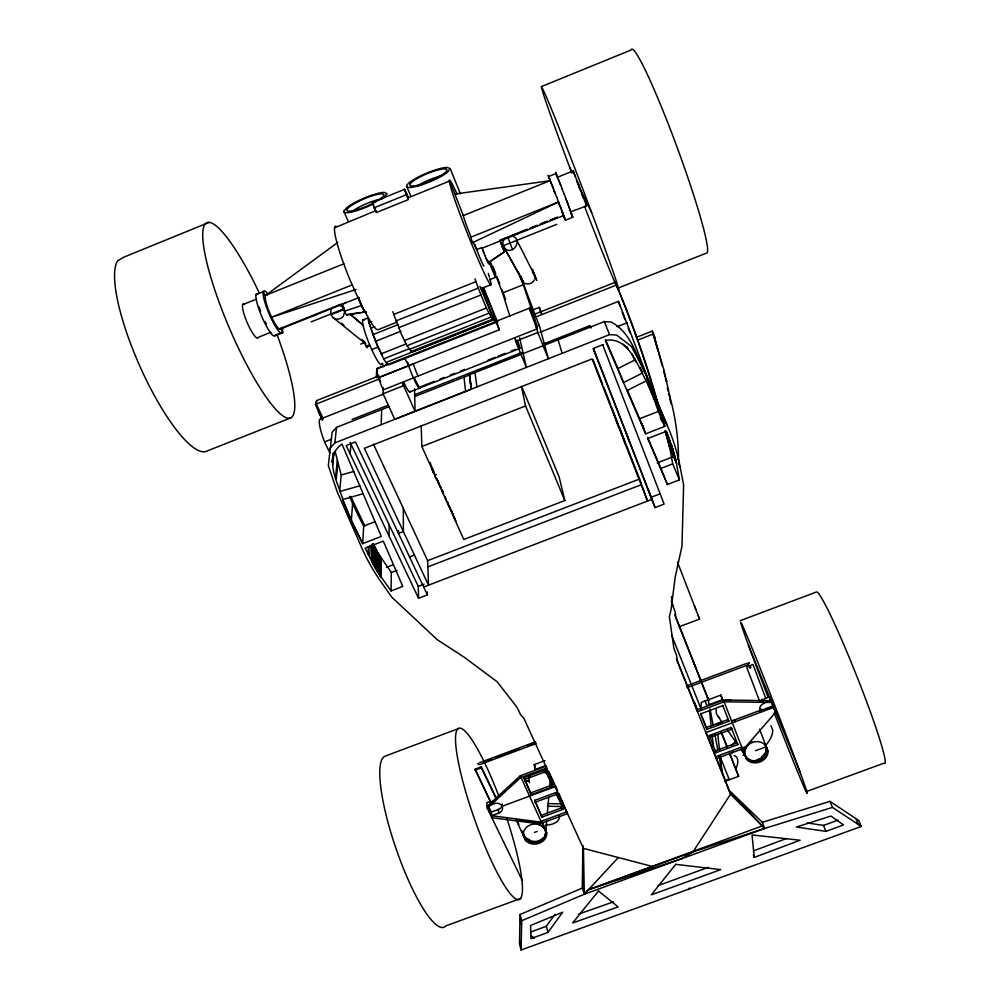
<?xml version="1.0" encoding="UTF-8"?>
<svg xmlns="http://www.w3.org/2000/svg" width="1000" height="1000" viewBox="0 0 1000 1000"><rect width="100%" height="100%" fill="white"/><g stroke="black" fill="none" stroke-linecap="round" stroke-linejoin="round"><path stroke-width="1.5" d="M398.488 530.638L398.475 533.4L403.363 531.512L403.312 508.363M582.725 846.038L582.5 888L584.312 894.237L521.675 920.738L521.087 950L861.275 826.45L858.825 820.55L829.975 801.35L762.375 822.3L729.3 790.487L764.675 828.425L832.45 807.4L861.275 826.45M373.812 565.188L365.138 548.162L383.312 541.125L402.788 586.425L391.075 590.925L391.337 572.5L377.088 551.775L377.113 570.875L379.075 574.038L379.625 555.925L373.1 544.55M441.4 487.312C440.112 488.537 438.438 482.113 437.85 480.487M388.988 535.887L389.188 524.775M582.975 845.788L582.5 888L520.037 914.488L519.5 943.9L521.087 950M372.113 544.412L371.637 561.163L372.45 562.7L373.162 544.8L372.638 563.05L380.9 576.812L381.4 558.65L380.538 557.312L380.012 575.45L391.075 590.925M380.462 576.213L380.538 557.312M443.013 491.712L441.838 489.425L443.475 493.775M378.512 573.15L378.963 554.862L378.312 553.8L377.762 571.925M521.788 354.137L469.55 374.738L471.375 389.175L334.862 442.887L330.35 447.837L328.325 465.562L337.3 492.125L360.238 544.3A232.138 214.15 -15.5 0 0 381.463 582.463L391.75 597.137L437.238 639.688L464.312 657.288L497.188 681.8L517.125 707.463L520.5 714.587L523.775 718.112L583.425 848.375L584.312 894.237L764.675 828.425L730.55 794.2L676.975 660.475L676.75 655.763L673.913 648.375L669.362 616.625L671.025 609.862L675.2 577.087L681.975 546.263L683.625 484.85L680.175 467.238A230.888 211.225 -4.2 0 0 667.138 425.163L644.788 371.775L631.425 346.438L616.6 335.062L609.575 334.613L394.738 419.325L383.088 393.775L383.288 387.713M378.15 572.55L378.7 554.438M381.175 424.663L381.7 409.55M375.85 549.675L377.025 551.663L377.062 570.788M376.613 570.05L377.225 552.013M376.863 570.45L377.438 552.362M374.775 566.912L375.35 548.787L373.488 545.413M375.275 567.775L375.25 548.612M375.85 568.763L375.763 549.5M373.562 564.75L374.25 546.8M373.988 565.5L374.487 547.238L372.912 544.338M374.137 565.763L374.8 547.8M375.15 548.425L375.05 567.388L375.35 548.787M372.788 563.325L373.338 545.138M373 563.75L373.7 545.8M373.325 564.312L373.938 546.237M373.387 564.412L374.075 546.487M372.038 561.925L372.625 543.787M372.262 562.35L372.812 544.15M534.738 278.275L534.425 274.938L517.638 241.812M369.637 557.312L370.15 545.438M477.25 249.537L476.737 249.587A18.863 0.963 68.4 0 1 472.85 241.375M368.038 554.038L368.387 546.65M376.312 377.725L376.575 371.9M377.088 372.612L377.262 368.688M483.4 287.362L491.788 308.837L495.737 322.45L388.8 364.85L385.925 362.488L383.65 358.875L378.212 347.013A24.162 3.113 67.9 0 1 373.837 336.438M344.9 311.112L343.237 316.375A7.45 7.225 -53.6 0 1 336.5 319.062C331.188 318.525 328.8 311.537 332.3 307.663M349.562 496.413A464.212 425.213 -37.1 0 0 363.663 526.1L362.713 543.65L381.312 536.425L341.987 444.087C322.325 457.8 338.775 483.7 343.325 501.325A476.262 434.575 -36.5 0 0 362.713 543.65L351.375 520.5L342.638 499.525L363.125 493.725M343.862 263.8L265.163 295.5L265.487 300.262A18.637 3.388 67 0 0 271.613 317.188A18.637 3.388 67 0 0 279.1 328.8L280.188 329.137L358.975 297.562M330.15 449.55L332.137 432.2L336.538 427.35L389.625 406.425M351.375 520.5L352.6 503.4M700.8 709.938L701.35 702.337L720.812 695.088L722.987 700.65M350.15 453.875L350.975 443.787M545.737 831.862L546.65 821.225M547.312 813.625L548.75 796.9M549.663 786.263L550.062 781.7M335.15 451.388L341.188 475L339.65 491.525L359.775 485.838M336.287 479.288L337.912 463M335.637 476.55L337.275 460.325M334.862 442.887L336.538 427.35M332.638 465.25L334.05 452.163M333.113 453.175L332.225 462.287L333.162 453.587M379.025 375.863L316.712 400.55L316.212 403.925L323.338 418.875M322.312 420.05A1508.938 1150.188 -57.9 0 1 315.413 404.412L316.712 400.55M749.388 663.6C749.775 661.15 746.737 664.025 748.413 664.712M388.35 364.075L376.938 368.6L376.925 371.637M376.763 369.75L377 368.738L495.087 321.925L495.737 322.45M529.763 775.987L529 778.162A10.875 8.863 5.9 0 0 529.612 782.712M450.175 168.588L447.55 172.162A23.55 4.625 -22.7 0 1 414.85 186.775A23.55 4.625 -22.7 0 1 413.9 179.5A23.55 4.625 -22.7 0 1 446.938 167.413L450.175 168.588L460.462 193.888M404.538 189.363L408.363 199.587L376.138 212.638L372.35 202.413L404.538 189.363L408.325 197.575M348.062 220.963L343.75 211.213L347.025 207.425A23.475 4.588 -23.2 0 1 384.275 192.387L387.062 193.738L384.025 197.463A23.475 4.588 -23.2 0 1 381.8 199.088M479.525 764.663L477.9 763.312L478.5 764.562M504.412 238.713L502.825 242.138L503.162 245.8L523.925 282.587M534.225 279.925L533.3 281.4A6.85 6.688 -38.8 0 1 527.05 283.875L525.4 283.438M334.562 227.787L375.913 210.625M280.188 329.137L280.788 328.3L282.838 332.762L275.725 335.6L275.438 335.012A22.988 4.275 66.9 0 1 262.7 318.637A22.988 4.275 66.9 0 1 256.913 293.688M530.75 931.963L546.312 926.287L554.95 914.35M547.975 932.412L562.725 912.188L530.588 925.462L530.95 938.612L547.975 932.412L546.312 926.287M587.238 890.65L584.312 894.237L618.3 857.525M742.438 748.863L741.762 747.025L715.638 756.688L716.263 758.538L744.55 748.088L775.612 712.362L769.475 696.7L759.575 701.137L746.587 666.888L753 664.488L765.675 698.112M749.513 743.3L747.4 745.35L744.938 750.387A11.55 9.6 -34.4 0 0 748.425 759.325C755.138 763.413 764.463 758.438 766.05 751.062A11.55 9.6 -34.3 0 0 764.463 743.787M521.987 879.95L487.275 808.238L520.55 777.688L546.625 767.987L546.325 766.1L520.312 775.788L487.113 806.287L494.162 803.675A6.162 5.162 -7.1 0 1 502.15 806.275L555.638 786.438L555.938 788.35M731.812 745.113L735.25 742M729.875 754.725L733.162 751.762M337.812 242.413L265.387 295.525L263.275 291.7L256.087 294.6M488.475 262.75L504.425 251.825L500.012 240.575M345.737 302.238L342.113 304.637L342.675 306.837A6.212 0.875 67.5 0 0 345.363 313.2A6.212 0.875 67.5 0 0 347.088 314.988L366 311.925L363.113 311.575M492.075 259.913L504.425 251.825L499.888 240.562L500.312 241.15M315.413 404.412L380.037 378.663M504.05 247.425C512.225 257.725 524.562 238.287 511.262 235.963M640.2 367.425L642.613 372.95L623.513 382.612L617.975 368.575L635.25 359.812M626.962 390.6L646.425 380.763L655.763 401.9L664.812 426.375L645.65 433.812L605.25 340.363C629.525 336.475 637.3 366.325 647.275 382.537A462.55 410.262 10 0 1 664.812 426.375M696.9 709.9L723.4 700.037L771.15 700.675C766.787 701.988 757.775 704.25 760 710.775A6.262 5.288 -19.5 0 0 760.688 711.988M561.075 208.575L558.488 202L472.025 242.887L471.062 237.1A18.863 0.963 68.4 0 1 463.387 215.075M541.125 86.7L631.125 50A108.612 8.688 69.8 0 1 676.237 144.963A108.612 8.688 69.8 0 1 706.462 253.113L617.975 288.125M209 222.438L123.737 257.2L117.613 260.863A105.775 26.688 66.1 0 0 143.65 374.487A105.775 26.688 66.1 0 0 207.35 450.887L291.25 417.675M554.837 174.013L548.663 176.5L550.288 180.763M563.375 215.125L565.413 220.2L572.775 217.262L570.625 211.788L586.625 205.975L573.25 170.888L557.438 177.262L559.375 181.9M549.888 180.725L463.312 215.588L449.75 180.963L408.038 197.85L404.412 189.3M242.625 304.688L256.562 299.075M471.062 237.1L558.488 202M352.337 284.837L271.625 317.238L356.037 289.488M476.737 249.587L481.825 247.55L482.3 248.113L563.575 215.55L561.575 210.113M500.15 240.212L507.3 237.35M510.163 236.2L517.312 233.337M520.175 232.188L527.325 229.325L500.175 240.275M530.188 228.188L537.337 225.312L530.2 228.212M270.837 332.287L258.4 337.275A18.575 3.65 66.8 0 1 246.9 321.912A18.575 3.65 66.8 0 1 244.525 304.325M280.963 328.225L340.85 304.237M275.438 335.012L282.55 332.163M311.175 321.875L344.3 308.612M331.037 314.713L344.513 309.312L342.088 304.012M502.163 246.2L556.712 224.363M362.987 319.875L368.1 317.838M378.175 347.95L368.913 322.85L371.75 321.725M481.688 287.925A27.938 1.638 68.4 0 1 491.938 315.9L492.675 319.975L411.95 352L406.987 345.725L401.512 334.462L393.738 314.438L475.95 281.637L474.988 278.85M489.65 279.688L495.363 277.413L488.638 260.95M370.55 328.375L374.812 326.675M396.012 320.9L478.312 288.087L475.95 281.637M396.938 322.163L378.162 329.65A55.95 7.05 67.6 0 1 372.062 324.162L361.65 305.825L349.75 279.4A55.95 7.05 67.6 0 1 335.9 226.15M480.763 288.762L490.875 284.725M372.75 334.7L398.312 324.513M398.663 327.738L480.975 294.95L478.312 288.087M360.712 344.1L365.188 342.312M521.7 280L520.962 276.95M375.35 341.388L400.913 331.213M366.175 346.25L368.913 345.163M509.938 316.5L502.587 292.975L523.3 284.725L518.212 271.663M371.737 349.588L378.212 347.013M404.363 340.6L486.388 308L492.675 319.975M381 353.913L406.488 343.787M406.987 345.725L488.75 313.25M383.65 358.875L409.05 348.8M409.225 349.475L490.675 317.15M410.913 351.6L492.013 319.438M385.925 362.488L493.8 319.7L495.087 321.925M496.825 321.062L529.338 308.175L537.438 327.1L523.3 284.725M532.1 310.25L539.3 307.4L541.613 313.175M534.075 314.45L615.225 282.312L616.5 285.038A1288.713 978.062 24 0 1 658.238 404.25M380.6 381.613L378.45 377.638L499.363 329.75A16.975 0.963 68.6 0 1 497.225 321.388L497.713 322.225L483.5 288.163M378.5 377.713L413.325 363.925A16.9 1.925 68.2 0 0 418.05 376.1M535.262 317.2L616.5 285.038M519.6 337.812L526.35 367.362L515.638 341.262L537.8 332.5L534.237 319.15M383.088 393.775L403.575 385.688L403.562 381.825A16.887 2.087 68.1 0 0 410.1 391.062M320.562 418.975L383.038 394.3M539.938 332.312L618.5 301.363L660 410.125M434.288 381.362L419.787 387.088A16.9 1.975 68.1 0 1 415.05 381.388A16.9 1.975 68.1 0 1 407.587 362.2M440.087 379.062L444.438 377.35M450.238 375.062L454.6 373.338M460.4 371.05L464.75 369.338M487.962 360.175L495.213 357.312M498.113 356.163L505.363 353.3M511.163 351.012L515.525 349.3M419.6 388L519.963 348.4M409.9 391.987L420.45 387.825M352.062 419.438L388.338 405.138M414.462 394.837L521.838 352.488M543.612 343.9L590.05 325.588L590.988 328.113M523.2 353.575L604.312 321.6L611.163 322.05C630.562 332.137 636.2 354.675 645.163 372.962M415.062 396.4L469.625 374.888M329.925 453.088L324.55 441.887L331.538 439.137M617.05 326.712L627.137 322.738M603.05 344.575L593.188 348.462L655.025 507.575L664.1 504.1L602.663 344.738M636.35 337.362L652.288 331.1L664 370.037L670 397.175A276.825 255.863 0.9 0 1 678.475 459.575M637.688 340.112L653.637 333.85L662.225 365.737M521.688 386.4L559.113 476.812L564.812 500.538L463.8 539.5L421.85 446.538L525.538 405.95L521.413 386.463M431.5 467.125L432.575 470.875L433.587 470.487M436.662 478.375C439.225 483.225 432.6 474.438 435.962 474.412M434.963 474.975L435.962 474.588M626.838 389.087L639.637 418.713L658.325 411.45L664.225 425.025M363.663 526.1L374.837 521.763M409.538 556.925L414.387 555.05M386.413 567.388L393.45 564.663M657.275 462.863L672.75 456.9M391.337 572.5L397.05 570.3M647.675 437.438L660.938 468.413L672.688 463.875L669.513 446.388L665.337 431.463M642.1 485.975L647.55 501.05L592.087 358.913L364.375 448.312L428.512 585.175L427.65 560.675L639.575 479L618.938 426.075L625.763 445.2M427.863 566.9L641.6 484.6L639.575 479M665.688 432.562L672.837 449.525L666.413 431.3L647.7 438.55L667.387 484.5L679.438 479.875L676.213 462.025L672.087 447.175M427.3 591.938L427.388 594.888L418.55 598.288L418.288 586.425L424.1 584.188M655.025 507.575L651.213 497.238L660.15 493.812M423.688 587.025L651.85 499.4L648.075 489.162M679.15 626.763L699.538 619.075L698.062 615.125M740.1 620.712L816.475 591.987A92.312 6.312 68.3 0 1 858.45 680.35A92.312 6.312 68.3 0 1 883.888 763.213L806.312 791.6M458.762 728.475L385.037 756.188A90.438 19.75 71.1 0 0 397.713 853.438A90.438 19.75 71.1 0 0 445.875 925.875L520.737 898.475M762.2 825.95L588.438 889.775L681.925 858.612L692.95 851.938L764.675 828.425L762.375 822.3M753.487 850.875L786.363 838.55M754.25 857.412L800.113 840.238L752.05 834.95L754.25 857.412L753.375 855.013M479.663 762.663L535.675 741.725M686.388 685.913L746.975 663.263M484.288 761.925L491.475 759.237M495.775 757.625L518.763 749.038M527.375 745.812L534.55 743.138M480.3 764.4L536.312 743.475M687.05 687.663L747.663 665.013M493.913 801L490.575 802.237L475.05 769.212L481.287 766.875L496.325 798.238M475.125 770.15L481.375 767.812L481.287 766.875M544.888 765.825L534.975 769.525L534.288 764.613L544.95 760.612M722.95 700.875L722.487 699.7L706.775 705.55L705.163 700.913M771.888 702.438L724.05 701.812L697.487 711.688L694.112 701.5L697.513 709.987M524 777.738L545.6 769.7L552.537 784.812L552.837 786.725L531.287 794.725L524 777.738L531.287 794.725M722.775 705.638L700.725 713.838L706.938 729.388L728.888 721.25L728.238 719.45L706.338 727.588L706.938 729.388M524.237 779.638L545.887 771.587L545.6 769.7M475.05 769.212L490.487 801.275L486.8 802.638L487.275 808.238M531.025 792.8L552.537 784.812M549.362 786.375L552.175 785.325M716.6 724.3L720.662 722.788M760 710.775L773.125 705.913M767.425 708.713L773.188 706.575L775.612 712.362M558.85 793.45L567.513 813.625L539.738 823.875L491.85 817.688L491.337 812.05L498.35 809.45A6.138 5.15 -7 0 0 502.175 803.925M705.863 732.588L773.75 707.412L771.338 701.65M502.15 806.275A6.162 5.162 -7.1 0 1 498.713 813.112L491.675 815.725L539.475 821.912L567.188 811.675M709.325 735.512L731.175 727.412L737.862 744.6L716.062 752.663L709.325 735.512L709.938 737.337L731.838 729.225L731.175 727.412M534.75 800.387L556.2 792.425L563.038 807.325L563.35 809.262L541.95 817.175L534.75 800.387L541.95 817.175M535.013 802.312L556.512 794.35L556.2 792.425M541.675 815.225L563.038 807.325M534.475 832.438L537.1 831.475M743.075 755.312L744.762 754.7A11.475 9.588 -18.2 0 1 744.225 752.25M755.512 750.725L766.287 746.75M724.963 781.363L738.625 776.325L729.587 752.962M658.025 885.638L708.512 867.262M807.325 822.975L823.538 825.4L838.138 820.088M825.925 831.363L843.475 824.975L830.975 816.038L796.425 827.038L825.925 831.363L823.538 825.4M588.438 889.775L692.95 851.938L730.55 794.2L719.7 765.413M578.25 914.262L613.362 901.862M344.387 311.238L361.637 305.475A10.488 1.363 67.7 0 0 362.738 307.787M341.188 475L353.8 471.425M360.163 312.562L347.062 314.5M363.062 312.038L365.975 311.5M455.1 194.013L549.975 180.712M725.588 699.987L730.812 700.2M547.712 803.562L561.65 803.888M547.463 806.2L562.925 806.55M515.75 819.887L539.612 822.975L541.688 822.212L546.725 832.875A11.762 9.762 -8.6 0 1 539.263 843.25A11.762 9.762 -8.6 0 1 525.688 840.638L515.625 818.825M583.425 848.375L653.025 866.637M377 368.738L377.725 368.925M376.938 368.6L377.663 368.8M339.038 304.975L343.65 307.712M368.55 345.838L370.175 346.287M536.163 823.538L541.487 825.662A11.413 9.125 6 0 1 545.525 834.287C543.575 841.862 533.25 843.288 527.5 839.188A11.413 9.125 6 0 1 523.362 832.95M321.475 416.788L321.875 419.4M358.675 297.425L358.837 299.175A12.237 1.587 67.7 0 0 363.725 310.038A12.237 1.587 67.7 0 0 366.4 312.5M543.837 772.038L546.225 773.337A10.875 8.863 5.9 0 1 549.475 777.15M530.775 935.562L534.438 938.125M626.087 346.763L622.175 343.587M333.137 317.638L365.9 344.012M341.613 323.263L343.963 325.163M361.587 339.412L363.938 341.312M350.625 314.625L363.363 325.45M350.575 314.488L363.338 325.375M375.875 211.163L374.038 207.812L406.312 194.75L408.05 198.137L406.287 192.763M532.438 272.262L534.425 274.938M322.337 418.85L321.85 418.275L322.088 419.625M455.312 519.462L454.837 518.713M770.9 725.625L772.75 730.15L772.4 733.375A16.663 8.625 -50.5 0 1 766.688 744.163M717.837 716.112L722.237 722.487M727.525 730.125L736.338 742.862M740.738 749.225L745.15 755.6A11.487 9.6 -18.2 0 0 759.35 760.638A11.487 9.6 -18.2 0 0 766.675 747.738L765.763 745.413A11.463 9.588 -18.2 0 0 764.5 743.238M446.438 500.238L444.875 496.512M450.5 508.787L450.037 507.962M448.787 505.637L451.463 511.012L451.312 509.775M380.012 575.45L380.9 576.812M378.963 554.862L379.625 555.925M322.15 417.7L322.775 418.7M376.4 569.7L375.213 567.663M377.025 551.663L376.388 550.588M586.625 205.975L585.612 203.863M456.138 521.525L453.775 516.663M371.625 561.138L379.075 574.038M689.262 888.05L689.675 888.775M678.75 460.988L677.95 458M503.162 245.8L521.263 278.663M521.95 279.9L522.75 281.375M487.713 261.788L488.875 263.975L488.562 262.375M435.425 475.763L434.963 474.8M404.65 357.962L408.7 365.763M432.575 470.875L433.488 472.75M343.75 211.213L344.288 212.288L346.275 212.7A23.475 4.588 -23.2 0 0 373.312 203.938M445.575 498.025L444.938 496.45M653.438 335.037L654.8 337.812L654.463 336.525M493.8 319.7L479.875 286.225M373.263 203.775L373.713 204.7M569.65 167.262L572.238 172.587M579.95 188.463L591.6 212.438M491.337 812.05L489.075 807.35L489.575 812.962M434.425 473.05L433.75 471.5M481.375 767.812L496.413 799.2M350.75 496.5L364.85 525.913M373.587 544.125L380.975 559.525M521.888 830.975L525.688 840.638M521.888 831.075L525.413 838.35M318.387 411.275L322.35 419.575M666.862 381.15L665.45 378.188L666 381.012M418.55 598.288L346.2 445.55L355.438 441.925L427.388 594.888M439.462 484.325L438.725 482.663M454.575 518.225L453.875 516.575M350.15 442.35L418.288 586.425M487.975 262.512L484.95 255.588M542.525 822.425L546.725 832.875M670 397.175L668.575 394.137M373.425 444.125L427.65 560.675M534.275 764.587L535.325 766.862M549.987 180.188L551.888 184.9M548.812 771.525L557.562 790.638M545.887 771.587L552.837 786.725M556.512 794.35L563.35 809.262M494.613 319.175L499.363 329.75M402.388 383.062L415.062 411.312L414.55 388.8M667.138 425.163L660.588 410.275A225.25 207.037 -4 0 1 664.262 419.237M649.45 387.475L655.763 401.9M486.1 258.35L487.137 260.712M660.487 417.638L662.275 421.737M634.113 357.738L635.875 361.812M666.312 432.025L668.7 437.525M665.8 431.3L669.987 440.975M665.263 430.825L671.688 445.95M631.962 353.975L634.3 359.387M665.175 430.962L672.188 447.488M666.225 434.237L674.325 454.6M666.912 436.525L673.688 452.388M678.325 462.938L680.175 467.238M605.65 340.062L617.975 368.575M667.3 437.85L674.525 455.35M667.75 439.45L675.6 459.513L668.913 443.925L665.2 431.238M667.675 439.188L674.987 457.088M668.312 441.55L675.35 458.475M471.375 389.175L469.55 374.738M471.087 389.1L469.412 374.963M361.637 305.475L358.75 298.038M626.862 346.512L628.013 349.175M669.262 445.55L676.338 462.762L669.262 445.55L669.638 447.1M669.513 446.388L676.213 462.025M644.05 429L641.65 423.363L643.85 428.888M476.875 386.825L474.988 372.587M486.388 308L480.975 294.95M672.688 463.875L679.438 479.875M520.262 275.975L521.538 279.075M448.575 505.213L447.45 501.85M406.587 186.175L410.7 195.95M525.538 405.95L564.812 500.538M855.863 818.587L858.312 824.5M572.45 216.6L570.662 212.2M645.75 374.325L660 408.825M762.25 699.388L763.888 703.375M447.875 503.088L448.212 503.65L448.175 502.887M829.975 801.35L832.45 807.4M748.325 644.963L770.938 700.6M773.012 705.638L800 771.975M604.312 321.6L609.575 334.613M674.712 614.288L708.9 700.688M708.863 704.775L708.312 699.737L675.612 617.125L675.4 612.638L671.275 601.375M539.2 325.163L548.35 358.7L537.8 332.5M660.938 468.413L667.387 484.5M700.688 713.462L706.338 727.588M676.45 658.55L696.338 708.188M705.837 732.212L722.125 772.575L720.225 755.975M485.112 255.85L482.6 249.613M639.637 418.713L645.65 433.812M671.575 635.013L701.587 710.2M720.325 757.15L729.338 779.75M721.7 733.037L726.775 745.837M721.1 732.05L727.325 747.763M729.587 753.475L738.625 776.325M521.487 278.238L522.587 281.038M767.237 749.287L768.075 751.4A11.988 10.012 -18.2 0 1 759.875 762.013A11.988 10.012 -18.2 0 1 746.55 759.338L723.95 701.438M560.775 185.45L555.575 172.375L556.788 175.9M581.487 193.562L583.112 197.688M722.688 705.275L728.888 721.25M492.938 266.425L495.75 273.612M496.875 276.488L499.688 283.663M490.188 261.288L502.587 292.975M559.825 182.85L562.413 189.662M553.288 188.487L548.188 175.35L549.45 178.85M562.038 211.725L562.925 213.975M677.45 562.075L699.538 619.075M651.213 497.238L593.5 348.713L596.562 357.137M593.025 359.625L602.65 384.325M603.787 387.225L610.588 404.663M612.812 410.387L618.375 424.637M552.35 185.863L554.938 192.75M558.625 202.938L559.7 205.712M484.087 253.287L481.825 247.55M561.925 188.263L564.163 194.225M554.438 191.275L556.712 197.362M556.7 197.138L558.962 203.05M561.8 210.863L565.125 219.537M759.575 729.188L768.075 751.4M564.188 194.137L568.538 205.588M553.688 190.05L554.725 192.763M752.038 741.75L752.312 742.45A11.487 9.6 -18.2 0 1 766.562 747.45M758.538 758.512L759.338 760.65M508 237.775L512.537 249.675M556.075 173.512L557.65 177.662M560.15 206.35L565.413 220.2M578.488 185.712L579.775 189.1M565.925 198.837L572.775 217.262M521.35 278.363L539.637 326.775M522.337 281.137L523.825 285.425L520.112 276.363M769.475 696.7L773.188 706.575M622.25 312.325L624.963 319.562M628.237 328.237L629.862 332.575M643.475 368.738L645.113 373.088M647.288 378.875L650.013 386.1M694.375 605.638L695.837 609.55M501.887 289.387L505.613 299.35M576.487 180.325L578.062 184.587M734.438 719.95L735.113 721.737M744.125 746.95L744.55 748.088M568.95 206.875L570.875 212.288M744.262 753.35L745.125 755.688M745.763 757.212L746.55 759.338M660.35 417.5L661.237 419.938M626.275 433.062L629.775 442.587M732.25 722.8L731.587 721L759.887 710.5A6.262 5.288 -19.5 0 0 760.575 711.712M723.4 700.037L724.05 701.812M720.812 695.088L722.487 699.7M737.862 744.6L737.188 742.775L715.45 750.812L716.062 752.663M523.088 282.362L524.075 285.325L520.363 276.262M322.638 419.1L322.1 417.55M449.025 505.288L449.6 506.875M611.15 406.112L618.325 426.15M375.1 208.012L375.475 209.062M575.125 176.6L573.25 170.888M481.962 247.625L482.212 248.337M620.025 306.3L618.387 301.325M706.712 695.15L708.312 699.737M453.4 515.638L452.65 513.413M693.4 661.525L695.5 667.375M671.725 446.075L671.963 446.8M432.887 469.012L433.3 470.3M438.038 480.688L438.363 481.688M666.65 435.65L667.65 439.113M665.713 432.575L666.188 434.137M392.875 311.625L393.738 314.438M578.375 183.25L580.725 191.012M558.088 339.825L562.15 353.275M377.425 374.15L378.562 377.863M652.288 331.1L657.837 350.037M671.4 445.1L675.6 459.513M453.45 515.312L453.013 513.5M539.3 307.4L540.938 313.175M520.037 914.488L521.675 920.738M519.963 918.45L521.6 924.675M519.562 940.888L521.15 947M663.675 371.275L665.1 376.8M668.487 442.238L668.913 443.925M430.175 462.45L433.762 473.575M675.962 461.163L676.338 462.762M501.8 244.688L502.525 247.725M367.95 318.525L368.913 322.85M376.812 371.362L377.55 374.425M515.638 341.262L514.85 337.675A16.988 0.838 68.6 0 0 519.775 348.338A16.988 0.838 68.6 0 0 517.712 340.85M452.188 511.538L452.375 512.388M667.387 388.1L667.938 390.925M382.688 363.812L383.275 366.863M710.037 708.85L713.2 725.537M714.925 734.638L717.8 749.812M718.95 755.888L722.125 772.575M529.338 308.175L536.862 328.975L383.225 389.862A16.863 2.312 68 0 1 378.512 377.762M671.438 596.538L672.725 605.6M544.8 827.2L545.15 829.613A11.325 9.4 -8.6 0 0 530.538 824.862A11.325 9.4 -8.6 0 0 524.087 837.387L523.8 834.975A11.3 9.387 -8.6 0 0 529.75 839.887M541.812 823.112L520.312 775.788L520.55 777.688M539.475 821.912L539.738 823.875M524.075 837.237A11.325 9.4 -8.6 0 0 538.65 841.938L538.525 841.025A11.312 9.4 -8.6 0 0 543.237 837.95M717.638 733.35L719.525 749.95M463.975 377.113L465.588 391.45M709.525 710.925L711.2 726.287M712.212 735.512L713.375 746.275M498.35 809.45L498.713 813.112M490.487 801.275L490.575 802.237M421.188 425.7L421.85 446.538M483.837 265.562A12.312 0.625 68.4 0 1 482.05 262.725A12.312 0.625 68.4 0 1 477.512 251.65L476.475 248.863A12.312 0.625 68.4 0 1 475.062 244.638M762.812 709.675A6.238 5.275 -19.5 0 1 759.987 708.662M523.812 835.113A11.3 9.387 -8.6 0 1 523.112 832.75M571.812 172.987A108.075 2.275 69.2 0 1 548.2 101.25A108.075 2.275 69.2 0 1 612.638 270.287A108.075 2.275 69.2 0 1 584.538 206.363M765.837 745.625A11.463 9.588 -18.2 0 1 766.112 750.638M765.113 753.112A11.463 9.588 -18.2 0 1 761.188 757.188M745.612 755.738A11.463 9.588 -18.2 0 1 744.338 753.562M758.962 759.65A11.475 9.588 -18.2 0 1 756.075 760.375M750.362 759.837A11.475 9.588 -18.2 0 1 747.938 758.625M744.45 749.688A11.475 9.588 -18.2 0 1 745.438 747.2M545.6 833.388A11.312 9.4 -8.6 0 1 544.763 835.775M543.587 826.462A11.312 9.4 -8.6 0 1 545.688 830.925M282.312 327.5A23 4.175 67 0 1 276.525 328.125A23 4.175 67 0 1 264.25 300.025A23 4.175 67 0 1 267.375 293.312M664.688 420.363A225.25 207.037 -4 0 1 665.913 423.775M420.625 386.912A16.9 1.963 68.1 0 1 414.225 377.612M489.9 278.85A56.288 2.888 68.4 0 1 479.113 261.688A56.288 2.888 68.4 0 1 452.4 192.662A56.288 2.888 68.4 0 1 457.075 194.037M488.25 273.4A56.288 2.888 68.4 0 1 489.425 277.213M382.512 355.725A24.162 3.113 67.9 0 1 378.837 348.4M373.413 335.275A24.162 3.113 67.9 0 1 371.9 331M371.463 329.663A24.162 3.113 67.9 0 1 370 324.762M381.688 363.363A24.162 3.225 67.8 0 1 369.212 343.713A24.162 3.225 67.8 0 1 364.075 320.35M617.45 287.638A1280.225 973.375 24.1 0 1 638.15 341.962M638.612 343.288A1280.225 973.375 24.1 0 1 642.212 353.825M642.712 355.3A1280.225 973.375 24.1 0 1 646.112 365.65L649.837 377.438A1280.225 973.375 24.1 0 1 656.775 400.925M658.65 405.712A1288.713 978.062 24 0 1 659.875 410.125M545.125 829.463A11.325 9.4 -8.6 0 1 538.65 841.938M745.013 755.4A11.487 9.6 -18.2 0 1 752.312 742.45M365.375 312.062A10.488 1.363 67.7 0 1 363.775 309.738M265.163 295.5A18.637 3.388 67 0 1 266.938 295.188M367.425 346.675A5.787 0.8 67.8 0 1 366.3 346.463L365.737 345.425A5.787 0.8 67.8 0 1 363.975 341.413M719.625 717.738A10.975 9.275 -34.4 0 1 716.225 709.125M768.213 697.475A91.938 1.625 68.8 0 1 746.263 634.138A91.938 1.625 68.8 0 1 802.85 779.887A91.938 1.625 68.8 0 1 774.225 712.975M669.688 398.325A275.363 254.75 1 0 1 671.05 403.938M646.462 380.35A451.125 402.062 10.4 0 1 658.325 411.45M324.55 441.887A25 4.562 67.9 0 1 321.688 419.45M277.038 334.675A106.213 20.888 66.8 0 1 272.125 405.112A106.213 20.888 66.8 0 1 203.25 243.363A106.213 20.888 66.8 0 1 259.15 292.65M506.962 818.9A90.775 15.388 70.6 0 1 507.175 889.625A90.775 15.388 70.6 0 1 455.825 745.438A90.775 15.388 70.6 0 1 498.938 796.375M266.45 324.275A18.587 3.462 66.9 0 1 265.05 321.613M260.6 311.225A18.587 3.462 66.9 0 1 259.188 306.975M372.113 203.725A19.975 3.9 -23.2 0 1 346.962 209.988A19.975 3.9 -23.2 0 1 372.725 195.65A19.975 3.9 -23.2 0 1 378.225 200.325M377.013 201.062A19.975 3.9 -23.2 0 1 374.325 202.587M417.675 185.8A20 4 -22.7 0 1 439.762 176.213M351.912 211.637A19.95 3.962 -23.2 0 1 380.737 199.125M440.475 485.812A4.9 0.625 68.6 0 1 440.275 485.65M561.538 808.525A2.862 1.613 6.4 0 1 561.613 806.787M559.35 815.938A16.488 9.387 5.9 0 1 545.788 825.138M734.188 755.625A16.562 8.488 -51.6 0 1 736.15 768.225M727.562 779.425A16.562 8.488 -51.6 0 1 725.413 780.987M749.35 667.325C750.775 670.3 751.875 664.725 749.35 667.325M675.713 864.35L651.3 894.85L720.725 869.613L675.713 864.35M598.513 890.962L572.663 922.95L618.125 906.912L598.513 890.962M547.35 221.3L540.2 224.175L547.362 221.312M557.375 217.288L550.212 220.162L557.375 217.3M529.3 780.9L524.738 780.837L529.3 780.95M536.675 280.312L532.438 269.45L536.675 280.312M518.688 824.3L516.775 820.3L518.688 824.35M419.562 184.7A20.038 3.938 -22.7 0 0 446.912 169.9A20.038 3.938 -22.7 0 0 418.65 177.7A20.038 3.938 -22.7 0 0 419.562 184.7"/></g></svg>
